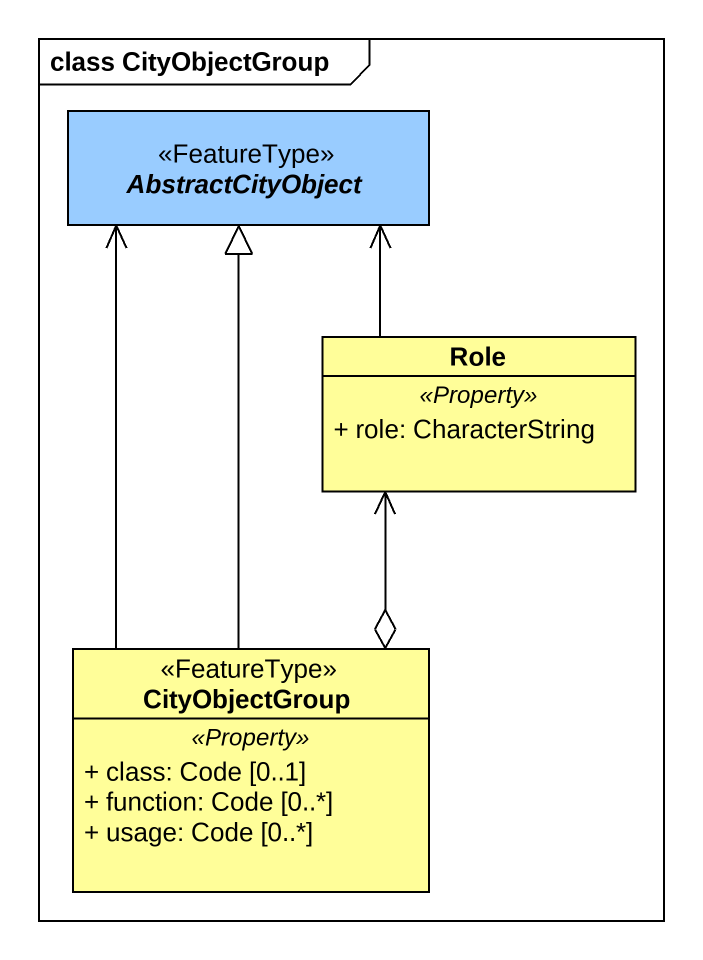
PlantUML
@startuml
mainframe class CityObjectGroup
hide circle
hide empty members
skinparam classAttributeIconSize 0
abstract class AbstractCityObject <<FeatureType>> #99CCFF
class Role #FFFE99 {
  .. <<Property>> ..
  + role: CharacterString
}
class CityObjectGroup <<FeatureType>> #FFFE99 {
  .. <<Property>> ..
  + class: Code [0..1]
  + function: Code [0..*]
  + usage: Code [0..*]
}
Role -up-> AbstractCityObject
Role <--o CityObjectGroup
CityObjectGroup -up-> AbstractCityObject
CityObjectGroup -up-|> AbstractCityObject
@enduml
